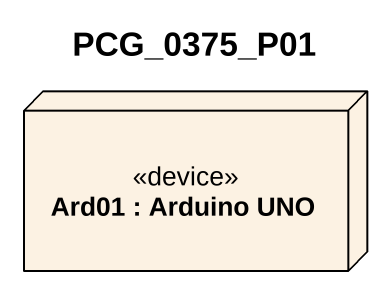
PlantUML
@startuml
title PCG_0375_P01
node "Ard01 : Arduino UNO" as Ard01 <<device>>
@enduml
